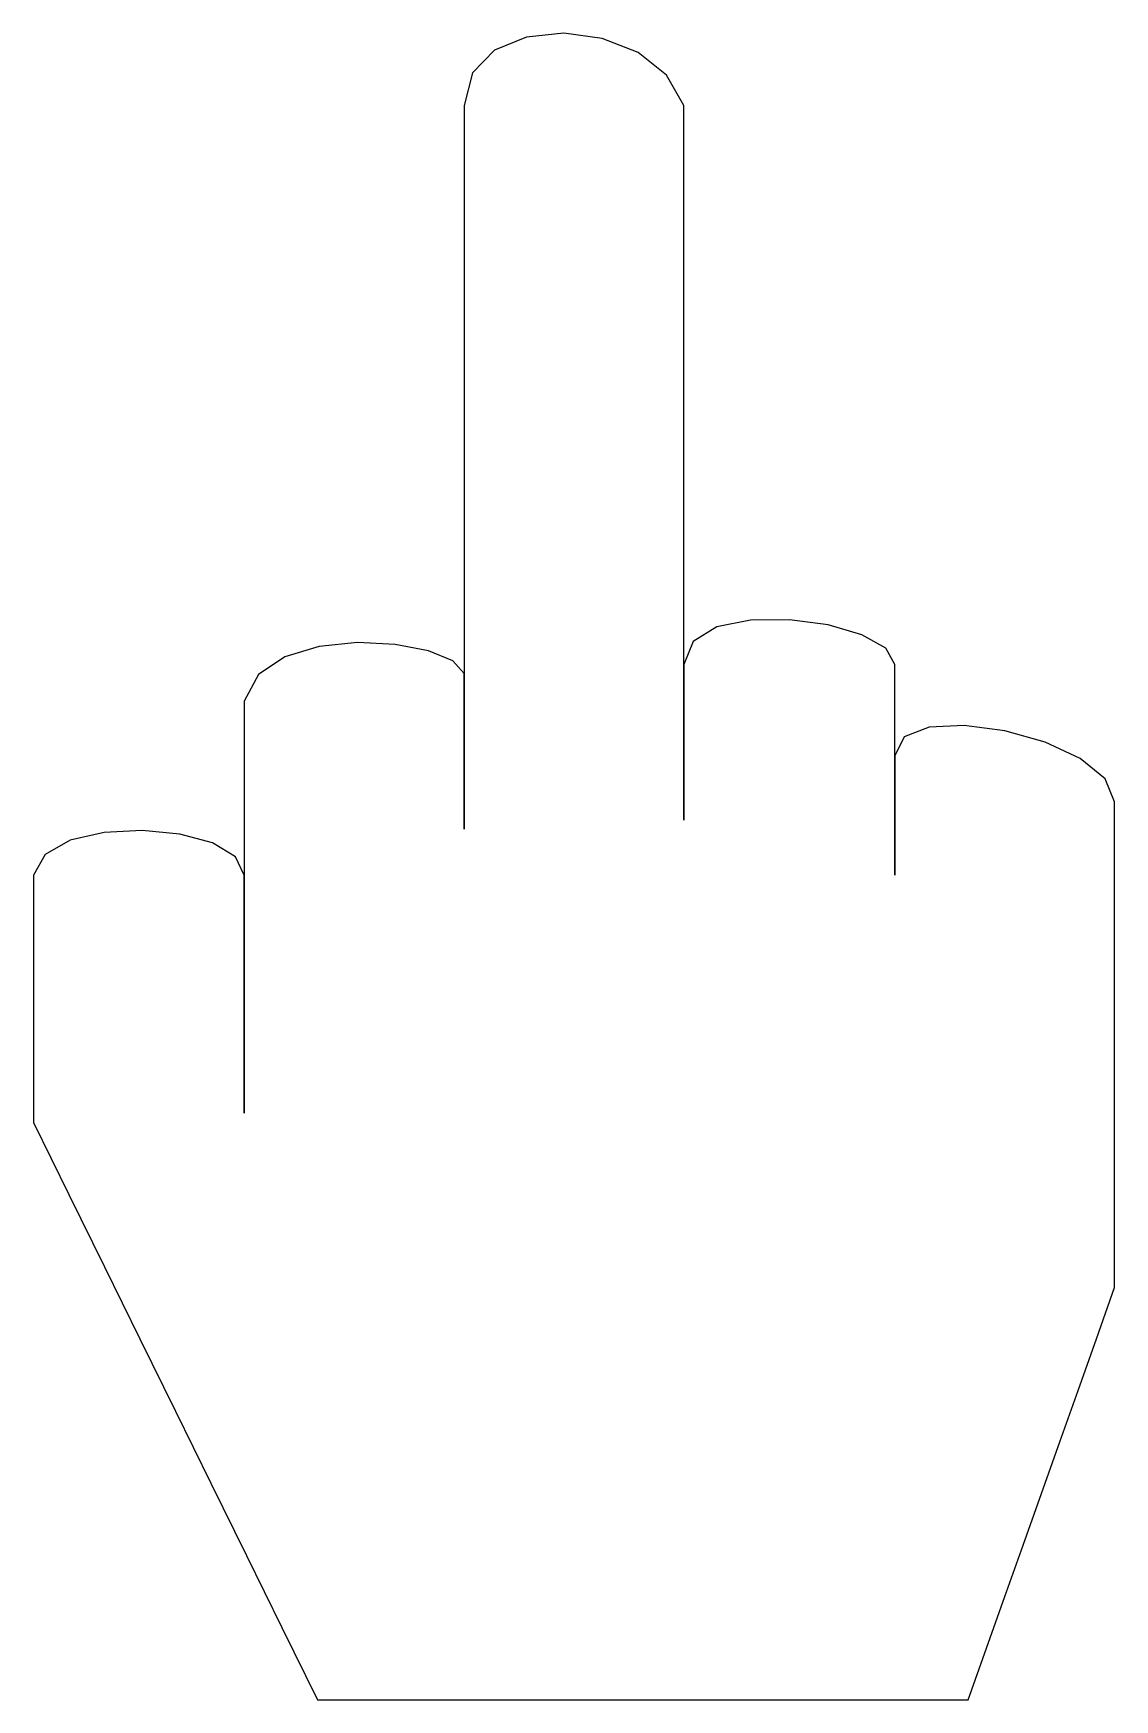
# Model space of a CAD drawing. Extents: x 33 to 127, y 6 to 152.
import ezdxf

# ---------------------------------------------------------------- set-up
doc = ezdxf.new("R2010")
doc.units = 0
doc.layers.get('0').update_dxf_attribs({"linetype": 'CONTINUOUS'})

msp = doc.modelspace()

# ---------------------------------------------------------------- linework, layer by layer
at = {"color": 7}
for p, q in [((75.842187, 151.576562), (73.0625, 150.4375)), ((79.1, 151.9), (75.842187, 151.576562)), ((82.470312, 151.435938), (79.1, 151.9)), ((85.587504, 150.2125), (82.470312, 151.435938)), ((73.0625, 150.4375), (71.126562, 148.454687)), ((88.085936, 148.257813), (85.587504, 150.2125)), ((71.126562, 148.454687), (70.4, 145.6)), ((89.6, 145.6), (88.085936, 148.257813)), ((70.4, 145.6), (70.4, 137.7)), ((89.6, 137.8), (89.6, 145.6)), ((70.4, 137.7), (70.4, 129.8)), ((89.6, 130), (89.6, 137.8)), ((70.4, 129.8), (70.4, 121.9)), ((89.6, 122.2), (89.6, 130)), ((70.4, 121.9), (70.4, 114)), ((89.6, 114.4), (89.6, 122.2)), ((70.4, 114), (70.4, 106.1)), ((89.6, 106.6), (89.6, 114.4)), ((89.6, 98.8), (89.6, 106.6)), ((70.4, 106.1), (70.4, 98.2)), ((95.421872, 100.667184), (92.475, 100.062497)), ((98.8, 100.7), (95.421872, 100.667184)), ((102.178128, 100.245313), (98.8, 100.7)), ((92.475, 100.062497), (90.390624, 98.801559)), ((105.125, 99.3875), (102.178128, 100.245313)), ((107.209376, 98.210938), (105.125, 99.3875)), ((57.767187, 98.367187), (54.7625, 97.4625)), ((61.1, 98.7), (57.767187, 98.367187)), ((64.395313, 98.545313), (61.1, 98.7)), ((67.2875, 97.9875), (64.395313, 98.545313)), ((69.410938, 97.110938), (67.2875, 97.9875)), ((70.4, 98.2), (70.4, 90.3)), ((90.390624, 98.801559), (89.6, 96.8)), ((89.6, 91), (89.6, 98.8)), ((108, 96.8), (107.209376, 98.210938)), ((54.7625, 97.4625), (52.451562, 95.901562)), ((70.4, 96), (69.410938, 97.110938)), ((89.6, 96.8), (89.6, 95.1)), ((108, 94.5), (108, 96.8)), ((52.451562, 95.901562), (51.2, 93.6)), ((70.4, 94.3), (70.4, 96)), ((89.6, 95.1), (89.6, 93.4)), ((51.2, 93.6), (51.2, 89.1)), ((70.4, 92.6), (70.4, 94.3)), ((89.6, 93.4), (89.6, 91.7)), ((108, 92.2), (108, 94.5)), ((70.4, 90.9), (70.4, 92.6)), ((89.6, 91.7), (89.6, 90)), ((108, 89.9), (108, 92.2)), ((70.4, 89.2), (70.4, 90.9)), ((70.4, 90.3), (70.4, 82.4)), ((89.6, 83.2), (89.6, 91)), ((108.825, 90.465625), (108, 88.8)), ((111, 91.325), (108.825, 90.465625)), ((114.075, 91.471875), (111, 91.325)), ((117.6, 91), (114.075, 91.471875)), ((121.125, 90.003125), (117.6, 91)), ((51.2, 89.1), (51.2, 84.6)), ((70.4, 87.5), (70.4, 89.2)), ((89.6, 90), (89.6, 88.3)), ((108, 87.6), (108, 89.9)), ((108, 88.8), (108, 87.5)), ((124.2, 88.575), (121.125, 90.003125)), ((70.4, 85.8), (70.4, 87.5)), ((89.6, 88.3), (89.6, 86.6)), ((108, 85.3), (108, 87.6)), ((108, 87.5), (108, 86.2)), ((126.375, 86.809375), (124.2, 88.575)), ((89.6, 86.6), (89.6, 84.9)), ((108, 86.2), (108, 84.9)), ((127.2, 84.8), (126.375, 86.809375)), ((51.2, 84.6), (51.2, 80.1)), ((70.4, 84.1), (70.4, 85.8)), ((89.6, 84.9), (89.6, 83.2)), ((108, 83), (108, 85.3)), ((108, 84.9), (108, 83.6)), ((127.2, 79.5), (127.2, 84.8)), ((70.4, 82.4), (70.4, 84.1)), ((108, 83.6), (108, 82.3)), ((108, 80.7), (108, 83)), ((38.973438, 82.126562), (36.0125, 81.4375)), ((42.3, 82.3), (38.973438, 82.126562)), ((45.589062, 81.985938), (42.3, 82.3)), ((48.4375, 81.2125), (45.589062, 81.985938)), ((108, 82.3), (108, 81)), ((33.820313, 80.204687), (32.8, 78.4)), ((36.0125, 81.4375), (33.820313, 80.204687)), ((50.442187, 80.007813), (48.4375, 81.2125)), ((51.2, 80.1), (51.2, 75.6)), ((108, 81), (108, 79.7)), ((108, 78.4), (108, 80.7)), ((51.2, 78.4), (50.442187, 80.007813)), ((108, 79.7), (108, 78.4)), ((127.2, 74.2), (127.2, 79.5)), ((32.8, 78.4), (32.8, 75.7)), ((51.2, 75.8), (51.2, 78.4)), ((32.8, 75.7), (32.8, 73)), ((51.2, 73.2), (51.2, 75.8)), ((51.2, 75.6), (51.2, 71.1)), ((32.8, 73), (32.8, 70.3)), ((51.2, 70.6), (51.2, 73.2)), ((127.2, 68.9), (127.2, 74.2)), ((32.8, 70.3), (32.8, 67.6)), ((51.2, 71.1), (51.2, 66.6)), ((51.2, 68), (51.2, 70.6)), ((127.2, 63.6), (127.2, 68.9)), ((32.8, 67.6), (32.8, 64.9)), ((51.2, 65.4), (51.2, 68)), ((51.2, 66.6), (51.2, 62.1)), ((32.8, 64.9), (32.8, 62.2)), ((51.2, 62.8), (51.2, 65.4)), ((51.2, 60.2), (51.2, 62.8)), ((127.2, 58.3), (127.2, 63.6)), ((32.8, 62.2), (32.8, 59.5)), ((51.2, 62.1), (51.2, 57.6)), ((51.2, 57.6), (51.2, 60.2)), ((32.8, 59.5), (32.8, 56.8)), ((127.2, 53), (127.2, 58.3)), ((32.8, 56.8), (35.9, 50.5)), ((127.2, 47.7), (127.2, 53)), ((35.9, 50.5), (39, 44.2)), ((127.2, 42.4), (127.2, 47.7)), ((39, 44.2), (42.1, 37.9)), ((125.6, 37.9), (127.2, 42.4)), ((42.1, 37.9), (45.2, 31.6)), ((124, 33.4), (125.6, 37.9)), ((122.4, 28.9), (124, 33.4)), ((45.2, 31.6), (48.3, 25.3)), ((120.8, 24.4), (122.4, 28.9)), ((48.3, 25.3), (51.4, 19)), ((119.2, 19.9), (120.8, 24.4)), ((51.4, 19), (54.5, 12.7)), ((117.6, 15.4), (119.2, 19.9)), ((116, 10.9), (117.6, 15.4)), ((54.5, 12.7), (57.6, 6.4)), ((114.4, 6.4), (116, 10.9)), ((57.6, 6.4), (64.7, 6.4)), ((64.7, 6.4), (71.8, 6.4)), ((71.8, 6.4), (78.9, 6.4)), ((78.9, 6.4), (86, 6.4)), ((86, 6.4), (93.1, 6.4)), ((93.1, 6.4), (100.2, 6.4)), ((100.2, 6.4), (107.3, 6.4)), ((107.3, 6.4), (114.4, 6.4))]:
    msp.add_line(p, q, dxfattribs=at)

doc.saveas('drawing.dxf')
